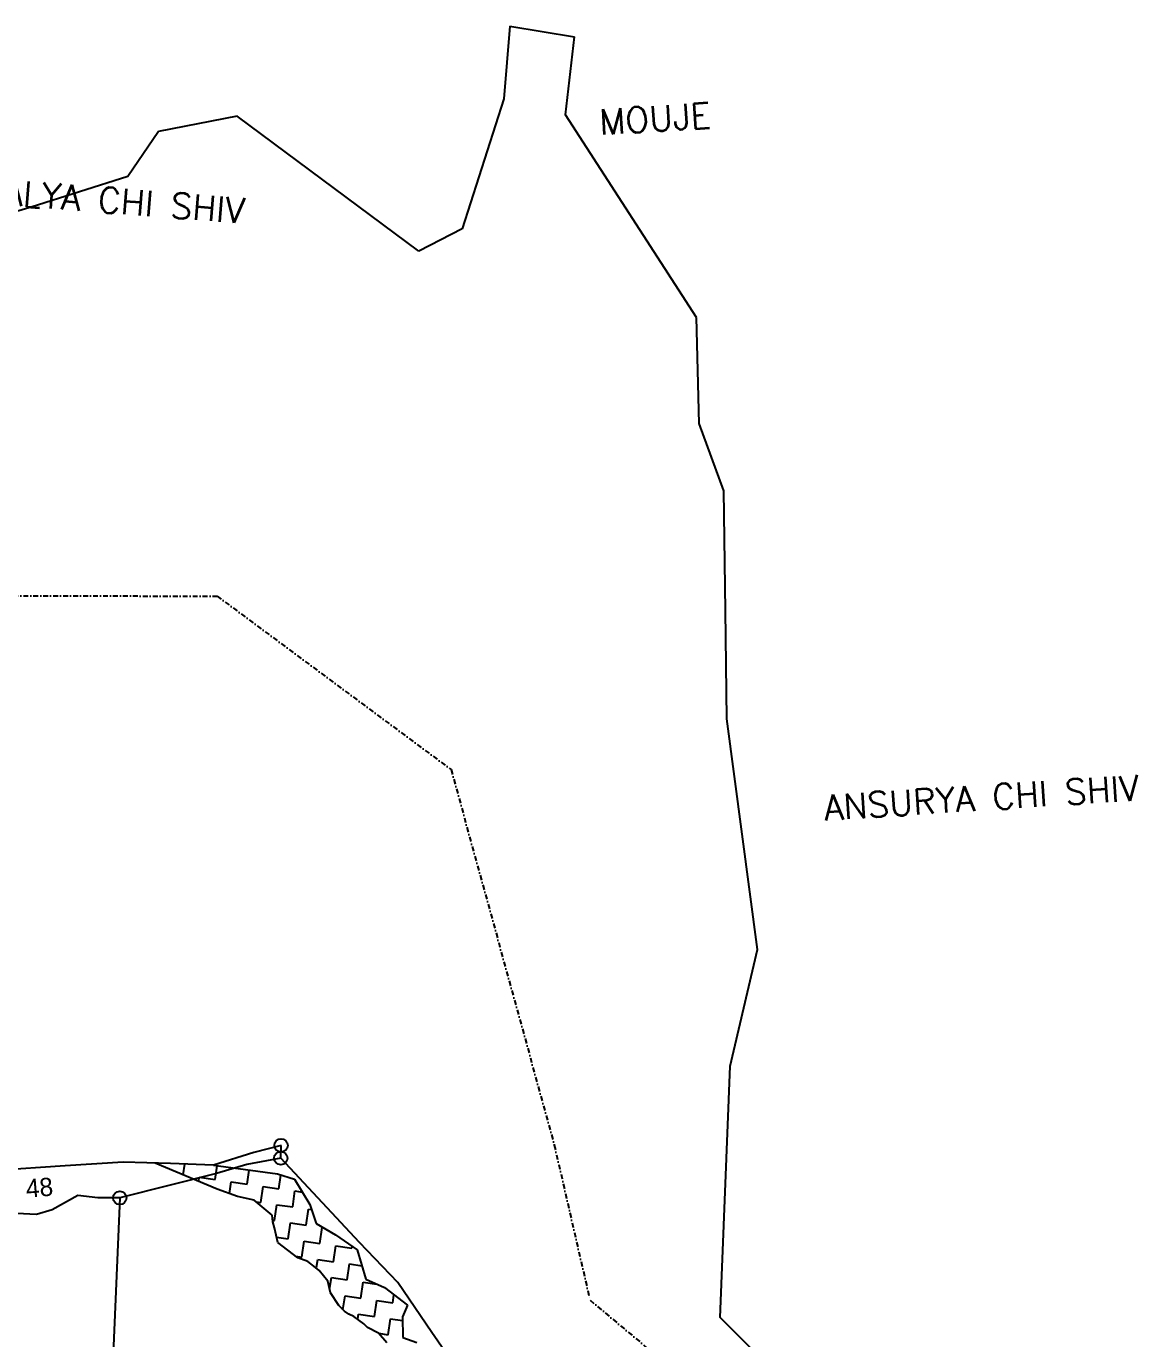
# Model space of a CAD drawing. Header units: metres. Extents: x 322372 to 326475, y 1828986 to 1832433.
# Drawn here: x 323819 to 324945, y 1831102 to 1832433 of the extents above; entities that cross this region are included whole.
import ezdxf

# ---------------------------------------------------------------- set-up
doc = ezdxf.new("R2010")
doc.units = ezdxf.units.M
doc.header["$MEASUREMENT"] = 0
doc.linetypes.add('DASHDOT', pattern=[1, 0.5, -0.25, 0, -0.25])
for name, color, linetype in [('OFF', 1, 'Continuous'), ('POLY_HATCH', 12, 'Continuous'), ('POLY_PARCEL', 6, 'Continuous'), ('POLY_WATER', 4, 'Continuous'), ('TEXT_MAPOUT', 7, 'Continuous'), ('TEXT_PARCEL', 7, 'Continuous'), ('V_BOUND_STREAM_LINE', 7, 'DASHDOT')]:
    doc.layers.add(name, color=color, linetype=linetype)
doc.styles.get("Standard").update_dxf_attribs({"font": 'simplex.shx'})
doc.styles.add('TEXT_MAP', font='', dxfattribs={"height": 2.5})
doc.styles.get('TEXT_MAP').set_extended_font_data('Kruti Dev 050')

msp = doc.modelspace()

# ---------------------------------------------------------------- linework, layer by layer
for centre in [(324077, 1831298.5), (324076.7, 1831285.6), (323913.5, 1831245.3)]:
    msp.add_circle(centre, 6.76)
at = {"layer": 'OFF'}
msp.add_line((324309, 1832433.2), (324374.6, 1832422.6), dxfattribs=at)
at = {"layer": 'POLY_HATCH'}
for p, q in [((324012.2, 1831254.2), (323949.5, 1831280.6)), ((324008.6, 1831278.4), (324073.5, 1831269.6)), ((324073.5, 1831269.6), (324090.5, 1831264.3)), ((324090.5, 1831264.3), (324106.3, 1831238.5)), ((324032.9, 1831246.7), (324012.2, 1831254.2)), ((324049.6, 1831243.1), (324032.9, 1831246.7)), ((324068.1, 1831227.9), (324049.6, 1831243.1)), ((324106.3, 1831238.5), (324112.7, 1831219.3)), ((324068.8, 1831220.9), (324068.1, 1831227.9)), ((324070.2, 1831215), (324068.8, 1831220.9)), ((324073.8, 1831200.1), (324070.2, 1831215)), ((324112.7, 1831219.3), (324132.3, 1831207.9)), ((324132.3, 1831207.9), (324154.2, 1831192.7)), ((324093.9, 1831184.6), (324073.8, 1831200.1)), ((324104.3, 1831180.9), (324093.9, 1831184.6)), ((324112, 1831174.6), (324104.3, 1831180.9)), ((324154.2, 1831192.7), (324163, 1831162.8)), ((324115.6, 1831171.8), (324112, 1831174.6)), ((324124.3, 1831160.8), (324115.6, 1831171.8)), ((324127.2, 1831148.9), (324124.3, 1831160.8)), ((324163, 1831162.8), (324181.9, 1831154.4)), ((324181.9, 1831154.4), (324205.1, 1831136.7)), ((324135.7, 1831136.2), (324127.2, 1831148.9)), ((324141.2, 1831130.3), (324135.7, 1831136.2)), ((324145.9, 1831127.3), (324141.2, 1831130.3)), ((324150.7, 1831124.9), (324145.9, 1831127.3)), ((324205.1, 1831136.7), (324200, 1831124.8)), ((324161.1, 1831117.7), (324150.7, 1831124.9)), ((324164.6, 1831113.8), (324161.1, 1831117.7)), ((324175.8, 1831108.1), (324164.6, 1831113.8)), ((324200, 1831124.8), (324200.4, 1831103.6)), ((324184.2, 1831098.4), (324175.8, 1831108.1)), ((324200.4, 1831103.6), (324214.6, 1831098.7))]:
    msp.add_line(p, q, dxfattribs=at)
at = {"layer": 'POLY_HATCH', "linetype": 'Continuous'}
for p, q in [((323977.9, 1831268.7), (323979.5, 1831279.6)), ((324010.2, 1831263.9), (324012.2, 1831277.9)), ((324042.6, 1831259.3), (324044.6, 1831273.5)), ((323993.5, 1831262.1), (323994.1, 1831266.2)), ((323994.1, 1831266.2), (324010.2, 1831263.9)), ((324024.7, 1831249.7), (324026.4, 1831261.6)), ((324026.4, 1831261.6), (324042.6, 1831259.3)), ((324074.9, 1831254.6), (324076.9, 1831268.5)), ((324056.4, 1831240.8), (324058.8, 1831256.9)), ((324058.8, 1831256.9), (324074.9, 1831254.6)), ((324088.8, 1831236.1), (324091.1, 1831252.3)), ((324091.1, 1831252.3), (324098.5, 1831251.2)), ((324051.7, 1831241.4), (324056.4, 1831240.8)), ((324070.3, 1831222.3), (324072.6, 1831238.4)), ((324072.6, 1831238.4), (324088.8, 1831236.1)), ((324102.6, 1831217.6), (324105, 1831233.8)), ((324105, 1831233.8), (324108, 1831233.4)), ((324068.6, 1831222.5), (324070.3, 1831222.3)), ((324084.1, 1831203.8), (324086.5, 1831219.9)), ((324086.5, 1831219.9), (324102.6, 1831217.6)), ((324116.5, 1831199.1), (324118.8, 1831215.3)), ((324118.8, 1831215.3), (324119.8, 1831215.2)), ((324072.5, 1831205.4), (324084.1, 1831203.8)), ((324098, 1831185.3), (324100.3, 1831201.4)), ((324100.3, 1831201.4), (324116.5, 1831199.1)), ((324130.3, 1831180.6), (324132.7, 1831196.8)), ((324132.7, 1831196.8), (324148.8, 1831194.5)), ((324148.8, 1831194.5), (324149.1, 1831196.2)), ((324092, 1831186.1), (324098, 1831185.3)), ((324113, 1831175), (324114.2, 1831182.9)), ((324114.2, 1831182.9), (324130.3, 1831180.6)), ((324144.2, 1831162.1), (324146.5, 1831178.3)), ((324146.5, 1831178.3), (324159, 1831176.5)), ((324126.3, 1831152.6), (324128, 1831164.5)), ((324128, 1831164.5), (324144.2, 1831162.1)), ((324158, 1831143.6), (324160.4, 1831159.8)), ((324160.4, 1831159.8), (324174.1, 1831157.8)), ((324139.8, 1831131.8), (324141.9, 1831146)), ((324141.9, 1831146), (324158, 1831143.6)), ((324171.9, 1831125.1), (324174.2, 1831141.3)), ((324174.2, 1831141.3), (324190.4, 1831139)), ((324190.4, 1831139), (324191.5, 1831147)), ((324155, 1831122.8), (324155.7, 1831127.5)), ((324155.7, 1831127.5), (324171.9, 1831125.1)), ((324185.7, 1831106.6), (324188.1, 1831122.8)), ((324188.1, 1831122.8), (324200.1, 1831121.1)), ((324175.9, 1831108.1), (324185.7, 1831106.6))]:
    msp.add_line(p, q, dxfattribs=at)
at = {"layer": 'POLY_PARCEL'}
for p, q in [((324042.3, 1831279.1), (324011.5, 1831270.1)), ((324076.7, 1831285.6), (324042.3, 1831279.1)), ((324011.5, 1831270.1), (323913.5, 1831245.3)), ((323870.9, 1831247.7), (323845, 1831233.3)), ((323891.2, 1831245.4), (323870.9, 1831247.7)), ((323845, 1831233.3), (323829.1, 1831228.5)), ((323913.5, 1831245.3), (323891.2, 1831245.4)), ((323913.5, 1831245.3), (323904.7, 1831038.3)), ((323829.1, 1831228.5), (323788.7, 1831230.4))]:
    msp.add_line(p, q, dxfattribs=at)
at = {"layer": 'POLY_WATER'}
for p, q in [((324309, 1832433.2), (324302.8, 1832359.5)), ((324365.4, 1832343.4), (324374.6, 1832422.6)), ((324302.8, 1832359.5), (324260.5, 1832227.9)), ((324032.5, 1832342.1), (323952.9, 1832326.5)), ((324216.6, 1832205.3), (324032.5, 1832342.1)), ((324498.2, 1832137.8), (324365.4, 1832343.4)), ((323952.9, 1832326.5), (323921.7, 1832280.9)), ((323921.7, 1832280.9), (323823.7, 1832249.9)), ((323823.7, 1832249.9), (323673.8, 1832206.2)), ((324260.5, 1832227.9), (324216.6, 1832205.3)), ((324500.9, 1832030.6), (324498.2, 1832137.8)), ((324525.9, 1831962.3), (324500.9, 1832030.6)), ((324527.7, 1831840.8), (324525.9, 1831962.3)), ((324529.1, 1831730.9), (324527.7, 1831840.8)), ((324560.2, 1831497.1), (324529.1, 1831730.9)), ((324532.3, 1831379), (324560.2, 1831497.1)), ((324522.2, 1831124), (324532.3, 1831379)), ((324049.3, 1831291.4), (324008.6, 1831278.4)), ((324077, 1831298.5), (324049.3, 1831291.4)), ((324076.7, 1831285.6), (324077, 1831298.5)), ((323858, 1831277.9), (323743.1, 1831270)), ((323917, 1831281.6), (323858, 1831277.9)), ((323964.8, 1831280.1), (323917, 1831281.6)), ((324008.6, 1831278.4), (323964.8, 1831280.1)), ((324156.7, 1831200.1), (324076.7, 1831285.6)), ((324195.4, 1831159.5), (324156.7, 1831200.1)), ((324229.8, 1831108.7), (324195.4, 1831159.5)), ((324606.8, 1831040.1), (324522.2, 1831124)), ((324263, 1831061.5), (324229.8, 1831108.7))]:
    msp.add_line(p, q, dxfattribs=at)
at = {"layer": 'V_BOUND_STREAM_LINE', "ltscale": 10}
for p, q in [((323078.4, 1831856.3), (324012.2, 1831855.5)), ((324012.2, 1831855.5), (324249.5, 1831679.5)), ((324249.5, 1831679.5), (324354.1, 1831298.9)), ((324354.1, 1831298.9), (324390.3, 1831141.6)), ((324390.3, 1831141.6), (324510.8, 1831041))]:
    msp.add_line(p, q, dxfattribs=at)

# ---------------------------------------------------------------- texts
at = {"layer": 'TEXT_MAPOUT'}
for s, height, rotation, p in [('MOUJE', 25.73, 3.7103, (324400.4, 1832323.1)), ('PAKALYA CHI SHIV', 25.731, 355.5584, (323728.9, 1832257.3)), ('ANSURYA CHI SHIV', 25.731, 3.7103, (324628.3, 1831627.9))]:
    msp.add_text(s, height=height, rotation=rotation, dxfattribs=at).set_placement(p)
at = {"layer": 'TEXT_PARCEL', "style": 'TEXT_MAP'}
msp.add_text('48', height=18.53, rotation=4.6243, dxfattribs=at).set_placement((323819, 1831245.5))

doc.saveas('drawing.dxf')
